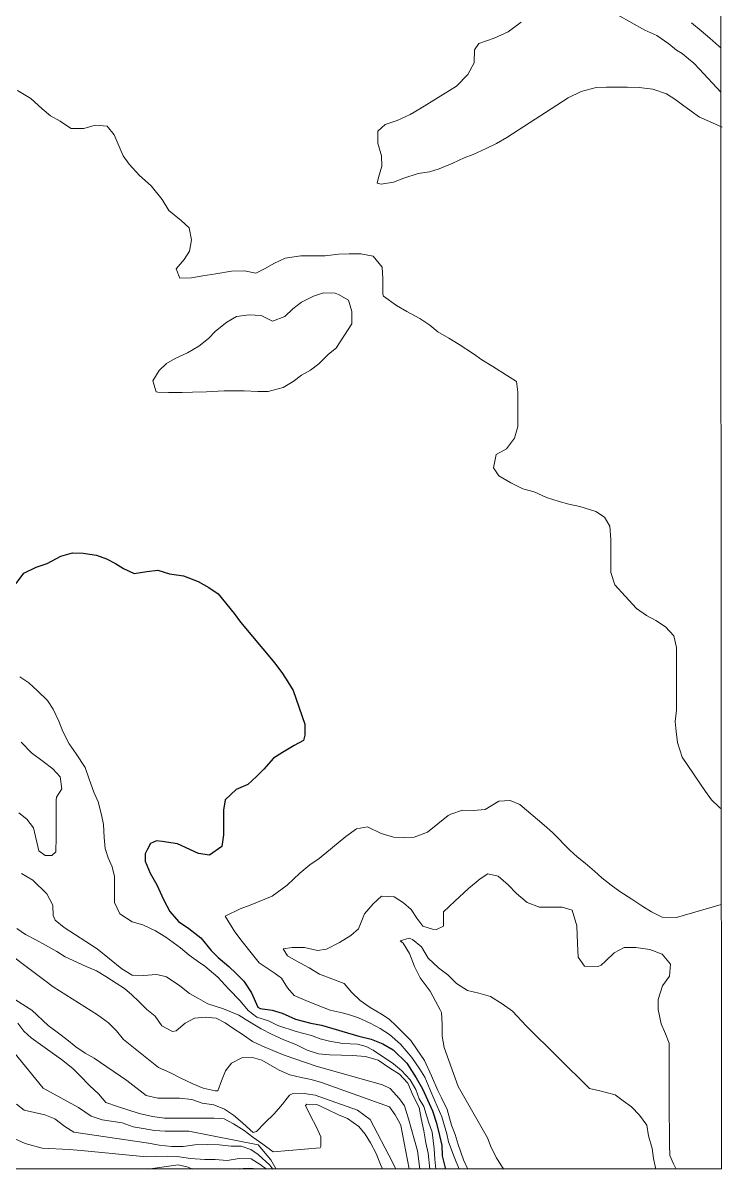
# Model space of a CAD drawing. Header units: millimetres. Extents: x 1101 to 4203, y 1053 to 1744.
# Drawn here: x 2804.6 to 2949.4, y 1123.4 to 1361 of the extents above; entities that cross this region are included whole.
import ezdxf

# ---------------------------------------------------------------- set-up
doc = ezdxf.new("R2010")
doc.units = ezdxf.units.MM
doc.layers.add('01_Fina', color=7, linetype='Continuous')

msp = doc.modelspace()

# ---------------------------------------------------------------- linework, layer by layer
at = {"layer": '01_Fina', "color": 252, "lineweight": 9, "true_color": 0x939598}
msp.add_lwpolyline([(2210.23, 1123.47), (2949.32, 1123.47), (2948.88, 1741.26), (2209.79, 1741.26), (2210.23, 1123.4)], dxfattribs=at)
at = {"layer": '01_Fina', "color": 252, "linetype": 'Continuous', "lineweight": 9, "true_color": 0x939598}
for points, elevation in [([(2925.11, 1364.15), (2933.45, 1359.47), (2935.92, 1358.38), (2938.43, 1356.66), (2940.02, 1355.36), (2941.16, 1354.65), (2942.5, 1353.57), (2943.55, 1352.65), (2944.75, 1351.42), (2949.16, 1346.64)], 1), ([(2907.8, 1361.13), (2905.11, 1359.13), (2902.19, 1357.8), (2899.07, 1356.72), (2898.16, 1355.43), (2898.08, 1352.68), (2896.8, 1350.27), (2894.39, 1347.9), (2886.84, 1343.19), (2884.82, 1341.99), (2882.16, 1340.75), (2879.65, 1339.9), (2878.1, 1338.57), (2878.12, 1336.04), (2878.89, 1333.43), (2878.96, 1331.32), (2878.23, 1328.92), (2878, 1327.79), (2878.85, 1327.55), (2881.35, 1328.01), (2883.5, 1328.79), (2886.49, 1329.79), (2888.83, 1330.11), (2890.82, 1330.71), (2893.64, 1331.95), (2895.98, 1333), (2897.9, 1333.73), (2900.57, 1334.93), (2902.68, 1335.96), (2904.86, 1337.23), (2917.58, 1345.44), (2920.27, 1346.8), (2923.35, 1347.62), (2925.47, 1347.68), (2927.58, 1347.68), (2929.84, 1347.67), (2932.25, 1347.59), (2935.12, 1347.26), (2937.89, 1346.3), (2939.62, 1345.19), (2941.26, 1344.02), (2943.01, 1342.72), (2944.74, 1341.47), (2946.84, 1340.56), (2949.43, 1339.41)], 2), ([(2803.47, 1347), (2806.26, 1345.3), (2808.57, 1343.21), (2810.32, 1341.75), (2812.35, 1340.61), (2814.24, 1339.28), (2814.57, 1339.07), (2817.2, 1339.11), (2819.57, 1339.8), (2822.04, 1339.56), (2823.49, 1337.8), (2824.55, 1335.34), (2825.4, 1333.44), (2826.64, 1331.7), (2828.74, 1329.34), (2831.2, 1327.2), (2833.42, 1324.39), (2834.86, 1322.1), (2837.38, 1320.03), (2839.06, 1318.5), (2839.54, 1316.03), (2839.14, 1313.69), (2838, 1311.96), (2836.35, 1310.02), (2837.08, 1308.08), (2839.51, 1308.12), (2841.9, 1308.59), (2844.6, 1309), (2847.84, 1309.52), (2850.48, 1309.63), (2852.86, 1309.09), (2854.78, 1310.05), (2856.59, 1311.09), (2858.93, 1312.24), (2862.15, 1312.69), (2864.97, 1312.73), (2867.21, 1312.72), (2870.01, 1313.06), (2872.19, 1313.14), (2874.57, 1313.13), (2877.16, 1312.62), (2879.05, 1310.37), (2879.13, 1307.99), (2879.13, 1305.88), (2879.17, 1304.77), (2879.33, 1304.35), (2881.96, 1302.4), (2884.11, 1301.19), (2886.83, 1299.75), (2888.93, 1298.31), (2890.57, 1296.96), (2892.85, 1295.64), (2894.95, 1294.36), (2897.91, 1292.36), (2899.66, 1291.17), (2901.97, 1289.8), (2904.76, 1287.99), (2906.86, 1286.66), (2907.16, 1284.42), (2907.15, 1282.27), (2907.14, 1280.02), (2907.11, 1277.32), (2906.41, 1274.91), (2904.8, 1272.72), (2902.63, 1271.55), (2902.08, 1268.78), (2903.19, 1267.08), (2905.68, 1265.67), (2908.18, 1264.41), (2910.53, 1263.82), (2913.07, 1262.63), (2915.68, 1261.79), (2917.72, 1261.21), (2919.98, 1260.76), (2923.26, 1259.73), (2925.09, 1258.57), (2926.17, 1256.65), (2926.39, 1253.89), (2926.38, 1251.77), (2926.38, 1249.31), (2926.37, 1247.05), (2927.24, 1244.5), (2929.36, 1242.16), (2931.69, 1239.63), (2933.76, 1238.17), (2935.72, 1237.12), (2937.71, 1235.77), (2939.44, 1233.91), (2939.99, 1231.55), (2940.02, 1229.36), (2939.99, 1226.44), (2940.01, 1223.71), (2940, 1221.1), (2939.97, 1218.51), (2939.75, 1216.17), (2939.95, 1214.14), (2940.18, 1211.81), (2941.18, 1208.8), (2945.97, 1201.65), (2947.24, 1199.96), (2948.85, 1198.4), (2949.27, 1198.09)], 3), ([(2869.58, 1293.72), (2872.76, 1298.62), (2872.77, 1301.14), (2872.02, 1303.52), (2870.01, 1304.69), (2869.29, 1304.97), (2866.89, 1305.02), (2864.83, 1304.33), (2862.32, 1303.09), (2860.54, 1301.71), (2858.85, 1300.1), (2856.34, 1299.16), (2853.94, 1300.37), (2851.45, 1300.49), (2848.88, 1300.11), (2846.82, 1298.98), (2844.52, 1297.07), (2843.03, 1295.55), (2841.04, 1294), (2838.7, 1292.62), (2836.15, 1291.43), (2834.32, 1290.37), (2832.84, 1288.94), (2831.53, 1286.77), (2832.2, 1284.55), (2832.52, 1284.43), (2834.74, 1284.38), (2837.61, 1284.39), (2839.71, 1284.43), (2842.6, 1284.54), (2846.28, 1284.73), (2848.32, 1284.73), (2850.45, 1284.7), (2853.29, 1284.62), (2855.44, 1284.61), (2858.52, 1285.39), (2860.61, 1286.68), (2862.34, 1287.99), (2864.18, 1289), (2865.91, 1290.34), (2867.82, 1292.23), (2869.65, 1293.72)], 4), ([(2803.99, 1225.43), (2805.86, 1224.22), (2807.66, 1222.55), (2809.71, 1220.56), (2810.89, 1218.73), (2812.04, 1216.27), (2812.86, 1214.12), (2814.19, 1211.52), (2815.67, 1209.48), (2817.51, 1206.63), (2818.36, 1204.22), (2819.32, 1201.54), (2820.19, 1199.55), (2820.9, 1196.81), (2821.28, 1194.82), (2821.46, 1192.14), (2821.64, 1189.87), (2822.28, 1187.93), (2823.06, 1186.05), (2823.59, 1184.08), (2823.6, 1181.33), (2823.59, 1178.67), (2824.69, 1176.31), (2827.26, 1174.64), (2829.45, 1174), (2832.06, 1172.77), (2834.18, 1171.47), (2837.28, 1169.26), (2839.07, 1167.77), (2840.96, 1166.39), (2842.31, 1165.46), (2845, 1163.16), (2847.24, 1160.71), (2849.63, 1158.26), (2851.27, 1156.27), (2853.07, 1154.88), (2855.48, 1154.1), (2857.43, 1153.16), (2861.2, 1151.91), (2864.36, 1151.11), (2866.18, 1150.43), (2868.14, 1149.95), (2870.86, 1149.46), (2873.88, 1149.27), (2875.69, 1148.8), (2877.19, 1148.02), (2881.39, 1145.24), (2883.04, 1143.86), (2884.83, 1141.87), (2886.01, 1139.89), (2886.71, 1137.97), (2887.63, 1136.38), (2888.65, 1133.19), (2889.38, 1131.07), (2889.79, 1127.58), (2889.92, 1125.46), (2890.13, 1123.4)], 5), ([(2803.76, 1197.24), (2805.4, 1195.94), (2806.83, 1194.13), (2807.88, 1189.34), (2809.23, 1188.41), (2810.59, 1188.39), (2811.39, 1189.14), (2811.47, 1192.17), (2811.48, 1195.53), (2811.49, 1197.68), (2811.52, 1199.85), (2811.59, 1200.52), (2812.68, 1202.23), (2812.32, 1204.73), (2810.82, 1206.35), (2808.82, 1207.86), (2806.37, 1209.7), (2804.25, 1211.93)], 5), ([(2949.28, 1178.28), (2939.98, 1175.55), (2937.03, 1175.64), (2934.83, 1176.73), (2932.82, 1177.97), (2930.75, 1179.38), (2928.26, 1180.96), (2926.48, 1182.22), (2924.56, 1183.8), (2923, 1185.14), (2921.08, 1186.79), (2919.44, 1188.12), (2917.92, 1189.53), (2914.3, 1193.17), (2912.57, 1194.71), (2907.53, 1198.99), (2905.52, 1199.79), (2903.18, 1199.64), (2900.35, 1197.94), (2897.85, 1197.76), (2895.65, 1197.77), (2893.24, 1196.99), (2892.71, 1196.69), (2888.42, 1193.26), (2885.67, 1192.18), (2883.38, 1192.12), (2881.36, 1192.22), (2878.82, 1192.97), (2876, 1194.37), (2873.74, 1193.93), (2871.47, 1192.35), (2865.97, 1187.81), (2864.07, 1186.45), (2861.98, 1184.74), (2859.36, 1182.28), (2856.24, 1179.96), (2851.71, 1178.12), (2849.63, 1177.38), (2846.53, 1175.85), (2848.5, 1172.55), (2850.02, 1170.58), (2852.16, 1167.89), (2853.55, 1166.15), (2856.66, 1164.07), (2858.19, 1162.97), (2859.4, 1160.98), (2860.79, 1159.4), (2863.24, 1158.37), (2865.78, 1157.3), (2868.22, 1156.32), (2870.72, 1155.76), (2872.29, 1155.35), (2874.1, 1154.72), (2876.51, 1153.63), (2878.61, 1152.54), (2880.56, 1151.31), (2882.81, 1149.31), (2885.19, 1146.56), (2886.82, 1144.11), (2887.86, 1142.44), (2888.89, 1140), (2889.92, 1137.57), (2891.39, 1134.22), (2892.4, 1130.72), (2892.77, 1129.02), (2893.94, 1125.96), (2894.97, 1123.4)], 4), ([(2888.92, 1123.4), (2888.53, 1126.7), (2888.07, 1128.85), (2887.62, 1131.3), (2887.07, 1133.92), (2886.71, 1136.16), (2885.44, 1138.59), (2884.32, 1141.19), (2882.59, 1143.05), (2880.58, 1144.32), (2878.2, 1146), (2875.59, 1146.77), (2872.89, 1146.92), (2870.6, 1147.02), (2868.1, 1147.07), (2865.84, 1147.31), (2863.52, 1148.08), (2861.17, 1149.2), (2858.68, 1150.2), (2856.09, 1151.37), (2853.94, 1152.48), (2851.22, 1154.11), (2849.3, 1155.32), (2846.14, 1156.65), (2842.88, 1157.68), (2840.99, 1158.75), (2839.09, 1159.77), (2837.09, 1161.42), (2834.32, 1163.23), (2832.35, 1163.77), (2829.51, 1163.5), (2827.22, 1163.6), (2825.07, 1164.91), (2820, 1169.09), (2813.17, 1173.48), (2811.27, 1174.99), (2810.88, 1175.96), (2810.8, 1178.11), (2809.54, 1180.45), (2806.63, 1183.26), (2804.32, 1184.7)], 6), ([(2939.95, 1123.4), (2939.37, 1124.51), (2938.58, 1126.25), (2938.54, 1128.5), (2938.54, 1131.16), (2938.46, 1134.77), (2938.48, 1138.37), (2938.49, 1141.4), (2938.5, 1144.71), (2938.5, 1147.3), (2938.47, 1149.48), (2937.73, 1151.47), (2936.84, 1153.53), (2936.22, 1156.45), (2936.23, 1158.53), (2937.12, 1161.41), (2938.54, 1163.38), (2938.73, 1165.87), (2937, 1167.94), (2934.48, 1168.92), (2931.59, 1169.34), (2929.12, 1169.3), (2927.08, 1168.25), (2925.27, 1166.52), (2924.39, 1165.67), (2923.74, 1165.39), (2920.92, 1165.47), (2919.61, 1167.3), (2919.48, 1170.15), (2919.35, 1173.8), (2918.41, 1177.09), (2916.31, 1177.67), (2914, 1177.66), (2911.59, 1177.69), (2909.05, 1178.69), (2906.88, 1180.53), (2905.11, 1182.34), (2903.08, 1184.1), (2900.91, 1184.57), (2899.31, 1183.56), (2896.91, 1181.56), (2894.1, 1178.95), (2891.72, 1176.74), (2891.7, 1173.74), (2890.25, 1173.07), (2889.44, 1173.14), (2887.48, 1173.74), (2886.17, 1175.41), (2885.06, 1177.22), (2883.47, 1178.59), (2881.48, 1179.85), (2878.87, 1179.99), (2877.18, 1178.4), (2875.34, 1176.31), (2874.13, 1173.23), (2872.53, 1171.85), (2870.19, 1170.38), (2867.5, 1168.98), (2865.66, 1168.74), (2862.91, 1169.34), (2860.36, 1169.35), (2858.54, 1169.04), (2859.43, 1167.59), (2861.23, 1166.59), (2863.93, 1165.1), (2866.05, 1163.82), (2868.59, 1162.84), (2871.16, 1161.86), (2872.68, 1160.08), (2874.48, 1158.36), (2876.53, 1156.92), (2878.88, 1155.48), (2880.45, 1154.49), (2881.95, 1153.11), (2883.29, 1151.73), (2884.93, 1150.04), (2886.12, 1148.36), (2887.76, 1145.92), (2889.23, 1142.72), (2890.55, 1139.68), (2891.29, 1138.15), (2892.46, 1135.72), (2893.42, 1132.49), (2894.14, 1130.59), (2894.78, 1128.53), (2895.85, 1125.31), (2896.8, 1123.41)], 5), ([(2803.38, 1173.26), (2805.14, 1172.03), (2807.26, 1170.89), (2809.27, 1169.84), (2811.65, 1168.51), (2813.38, 1167.42), (2817.72, 1165.39), (2819.82, 1164.51), (2821.78, 1163.3), (2823.91, 1161.97), (2825.66, 1160.83), (2827.18, 1159.49), (2828.66, 1158.07), (2830.29, 1156.45), (2832.02, 1155.08), (2833.38, 1153.13), (2835.62, 1151.92), (2836.32, 1152.06), (2838.2, 1153.62), (2840.14, 1154.7), (2842.43, 1154.86), (2844.67, 1154.67), (2846.5, 1153.73), (2848.3, 1152.45), (2850.05, 1151.34), (2852.15, 1149.87), (2854.12, 1148.97), (2856.38, 1147.99), (2858.73, 1146.99), (2865.32, 1144.72), (2879.08, 1140.87), (2880.65, 1140.1), (2882.58, 1137.93), (2883.68, 1136.51), (2884.49, 1133.8), (2886.33, 1127.19), (2886.83, 1123.4)], 7), ([(2798.49, 1170.41), (2809.15, 1162.46), (2810.88, 1161.16), (2820.04, 1155.39), (2822.33, 1153.74), (2823.99, 1152.05), (2825.42, 1150.29), (2832.68, 1144.46), (2835.02, 1143.41), (2837.3, 1142.25), (2839.77, 1141.06), (2841.92, 1140.19), (2844.46, 1139.65), (2844.97, 1139.65), (2845.74, 1141.71), (2846.58, 1143.74), (2847.81, 1145.36), (2849.92, 1146.44), (2852.14, 1146.52), (2854.1, 1145.96), (2855.86, 1144.91), (2857.66, 1143.94), (2859.92, 1142.91), (2862.26, 1142.37), (2864.34, 1141.99), (2866.44, 1141.34), (2880.56, 1136.3), (2881.75, 1134.63), (2882.74, 1132.8), (2882.88, 1132.47), (2884.64, 1123.43)], 8), ([(2935.7, 1123.4), (2935.22, 1125.62), (2934.95, 1127.7), (2934.19, 1130.32), (2933.88, 1132.54), (2932.31, 1134.58), (2930.65, 1136.29), (2928.97, 1137.55), (2927.28, 1138.76), (2924.12, 1139.6), (2921.99, 1140.12), (2908.85, 1153.11), (2906.02, 1156.13), (2903.89, 1157.64), (2901.47, 1159.17), (2899.02, 1159.85), (2896.71, 1160.39), (2894.4, 1161.9), (2892.6, 1163.69), (2890.71, 1165.13), (2888.52, 1167.13), (2887.16, 1169.44), (2885.34, 1170.97), (2884.59, 1171.28), (2882.77, 1170.7), (2883.35, 1170.24), (2884.66, 1168.11), (2885.72, 1165.42), (2886.91, 1163.04), (2888.94, 1160.28), (2890.06, 1158.24), (2891.03, 1156.41), (2891.28, 1155.88), (2891.48, 1153.47), (2891.47, 1150.95), (2891.88, 1148.59), (2894.75, 1140.53), (2900.82, 1129.85), (2901.58, 1127.9), (2902.68, 1125.7), (2903.97, 1123.73), (2904.24, 1123.4)], 6), ([(2802.64, 1158.78), (2804.62, 1157.53), (2806.47, 1156.36), (2809.86, 1153.18), (2812.01, 1151.6), (2813.69, 1150.26), (2815.6, 1148.75), (2817.47, 1147.42), (2819.34, 1146.4), (2826.1, 1141.73), (2830.12, 1138.68), (2832.52, 1138.12), (2835.04, 1138.11), (2837.06, 1138.08), (2839.6, 1137.82), (2841.77, 1137.1), (2844.13, 1136.69), (2846.35, 1135.79), (2848.22, 1134.55), (2850.11, 1133.02), (2851.7, 1131.51), (2852.3, 1131), (2852.99, 1131.21), (2854.71, 1133.01), (2856.66, 1134.87), (2858.38, 1136.88), (2859.86, 1138.73), (2860.35, 1139), (2862.89, 1139.09), (2865.11, 1138.69), (2873.88, 1135.61), (2876.56, 1133.71), (2881.19, 1124.85), (2881.84, 1123.4)], 9), ([(2803.52, 1153.62), (2804.82, 1151.97), (2806.29, 1150.61), (2812.57, 1146.1), (2814.92, 1144.22), (2816.44, 1142.71), (2818.4, 1140.73), (2820.27, 1138.99), (2821.79, 1137.19), (2824.17, 1136.37), (2828.72, 1134.92), (2831.47, 1134.29), (2833.94, 1133.98), (2836.63, 1133.99), (2839.29, 1133.98), (2841.46, 1133.97), (2844.21, 1133.97), (2846.29, 1133.8), (2848.26, 1132.77), (2850.47, 1131.42), (2852.25, 1130.03), (2854.32, 1128.57), (2856.47, 1127.01), (2866.19, 1127.83), (2866.3, 1128.09), (2866.29, 1130.1), (2865.39, 1132.09), (2864.08, 1134.55), (2863.16, 1136.56), (2863.4, 1136.84), (2865.52, 1136.79), (2867.72, 1135.78), (2869.95, 1134.63), (2871.87, 1133.87), (2874.16, 1132.23), (2875.47, 1130.67), (2876.58, 1128.86), (2877.79, 1126.64), (2878.83, 1124), (2879.14, 1123.4)], 10), ([(2802.07, 1148.42), (2808.81, 1140.2), (2816.12, 1136.19), (2818.77, 1134.35), (2820.99, 1133.6), (2825.18, 1132.99), (2827.42, 1132.19), (2829.54, 1131.84), (2831.88, 1131.39), (2834.05, 1131.29), (2836.52, 1131.29), (2839, 1131.28), (2853.36, 1128.41), (2855.93, 1125.29), (2857.07, 1123.4)], 11), ([(2803.26, 1136.83), (2804.85, 1135.64), (2809.18, 1134.63), (2811.25, 1133.83), (2813.32, 1132.24), (2815.16, 1131.05), (2830.65, 1128.76), (2832.84, 1128.37), (2835.46, 1128.05), (2837.82, 1128.09), (2840.2, 1128.41), (2842.87, 1128.47), (2845.23, 1128.45), (2847.74, 1128.16), (2849.82, 1128.14), (2851.84, 1127.46), (2853.34, 1126.45), (2855.73, 1124.18), (2856.4, 1123.4)], 12), ([(2798.9, 1131.48), (2805.04, 1128.71), (2808.61, 1127.72), (2814.16, 1127.46), (2816.65, 1127.26), (2830.2, 1125.92), (2834.49, 1126.06), (2836.55, 1126.03), (2839.34, 1125.62), (2842.28, 1125.4), (2844.42, 1125.36), (2846.89, 1125.19), (2849.41, 1125.58), (2851.88, 1125.52), (2853.78, 1124.38), (2855.07, 1123.4)], 13)]:
    msp.add_lwpolyline(points, dxfattribs=dict(at, elevation=elevation))
for points in [[(2943.1, 1360.99), (2945.13, 1359.34), (2946.9, 1357.86), (2948.75, 1356.16), (2949.15, 1355.79)], [(2830.45, 1123.4), (2836.78, 1124.26), (2838.83, 1123.81), (2839.72, 1123.4)], [(2849.49, 1123.4), (2850.22, 1123.52), (2852.28, 1123.51), (2852.61, 1123.4)]]:
    msp.add_lwpolyline(points, dxfattribs=at)
at = {"layer": '01_Fina', "color": 252, "true_color": 0x939598}
msp.add_polyline3d([(2803.18, 1244.82, 5), (2804.78, 1246.94, 5), (2807.35, 1248.16, 5), (2809.6, 1248.96, 5), (2812.47, 1250.48, 5), (2814.9, 1251.12, 5), (2817.1, 1251.09, 5), (2819.85, 1250.68, 5), (2821.95, 1249.87, 5), (2823.75, 1248.91, 5), (2825.46, 1247.87, 5), (2827.63, 1246.87, 5), (2830.27, 1247.27, 5), (2832.54, 1247.52, 5), (2834.99, 1246.77, 5), (2837.88, 1246.35, 5), (2840.92, 1245.18, 5), (2843.14, 1243.95, 5), (2845.03, 1242.64, 5), (2848.35, 1238.54, 5), (2849.66, 1236.78, 5), (2856.76, 1228.27, 5), (2858.35, 1226.13, 5), (2859.5, 1224.42, 5), (2860.58, 1222.63, 5), (2863.01, 1215.64, 5), (2863, 1213.33, 5), (2862.72, 1212.27, 5), (2860.8, 1211.23, 5), (2858.39, 1209.73, 5), (2856.53, 1208.58, 5), (2854.49, 1206.3, 5), (2853, 1204.78, 5), (2851.19, 1203.12, 5), (2848.79, 1202.09, 5), (2846.51, 1199.94, 5), (2846.18, 1197.79, 5), (2846.15, 1195.46, 5), (2846.14, 1192.68, 5), (2845.81, 1190.26, 5), (2843.28, 1188.44, 5), (2840.97, 1188.79, 5), (2836.64, 1190.79, 5), (2833.47, 1191.28, 5), (2832.26, 1191.45, 5), (2831.05, 1190.86, 5), (2830.4, 1189.73, 5), (2829.96, 1188.75, 5), (2829.96, 1187.21, 5), (2830.94, 1184.71, 5), (2832.37, 1182.3, 5), (2833.75, 1179.26, 5), (2835.03, 1176.83, 5), (2836.85, 1174.74, 5), (2838.98, 1173.3, 5), (2841.49, 1171.35, 5), (2843.63, 1168.71, 5), (2845.04, 1167.27, 5), (2847.28, 1165.37, 5), (2848.78, 1163.97, 5), (2850.34, 1162.35, 5), (2851.95, 1159.94, 5), (2853.29, 1156.95, 5), (2853.77, 1156.67, 5), (2856.27, 1156.31, 5), (2858.3, 1155.71, 5), (2861.05, 1154.45, 5), (2864.28, 1153.67, 5), (2866.46, 1153.25, 5), (2874.22, 1150.96, 5), (2876.77, 1150.3, 5), (2879.18, 1149.36, 5), (2881.28, 1148.12, 5), (2884.12, 1145.36, 5), (2886.04, 1142.31, 5), (2887.38, 1140.02, 5), (2888.41, 1137.74, 5), (2889.44, 1135.45, 5), (2890.3, 1132.91, 5), (2890.9, 1130.39, 5), (2891.35, 1128.31, 5), (2891.44, 1126.13, 5), (2892.16, 1123.4, 5)], dxfattribs=at)

doc.saveas('drawing.dxf')
